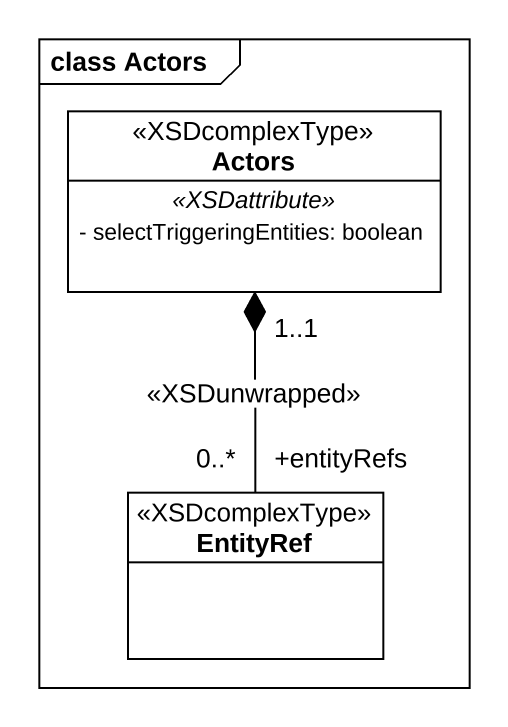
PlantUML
@startuml
mainframe class Actors
hide circle
hide empty members
skinparam classAttributeIconSize 0
class Actors <<XSDcomplexType>> {
  .. <<XSDattribute>> ..
  - selectTriggeringEntities: boolean
}
class EntityRef <<XSDcomplexType>>
Actors "1..1" *-- "+entityRefs\n0..*" EntityRef : <<XSDunwrapped>>
@enduml
